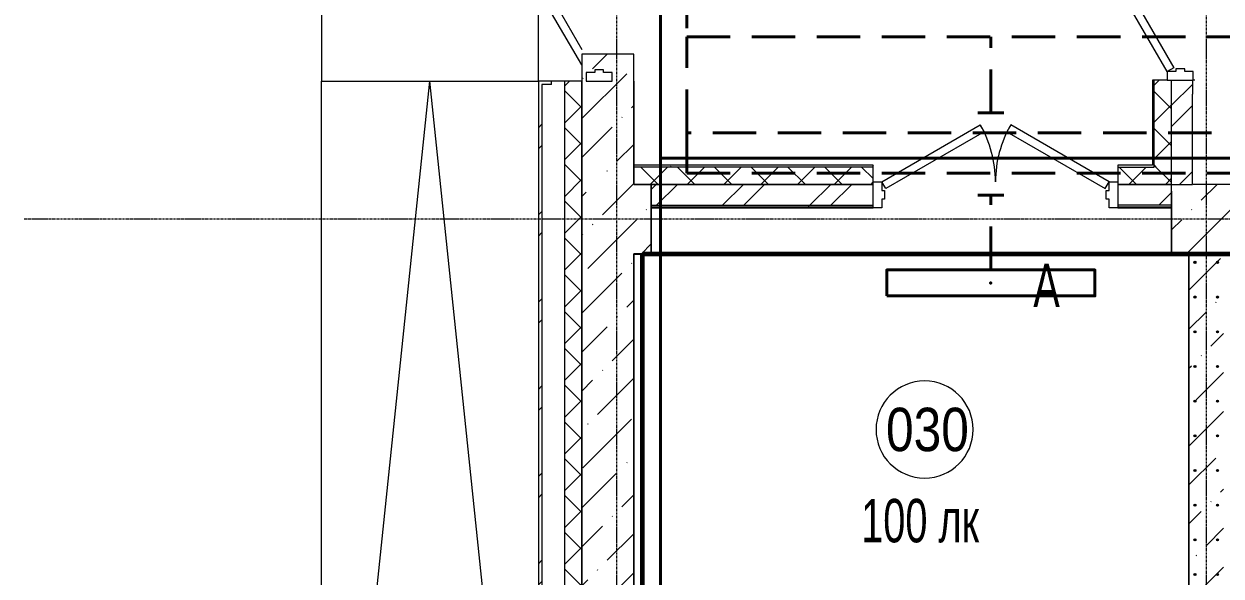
# Model space of a CAD drawing. Header units: metres. Extents: x -93142 to 227756, y -64772 to 286334.
# Drawn here: x 29247 to 36148, y -52345 to -49161 of the extents above; entities that cross this region are included whole.
import ezdxf

# ---------------------------------------------------------------- set-up
doc = ezdxf.new("R2010")
doc.units = ezdxf.units.M
for name, pattern in [('ADSK_Линия сетки', [21, 12, -3, 3, -3]), ('DASHED', [0.75, 0.5, -0.25]), ('HIDDEN2', [0.1875, 0.125, -0.0625])]:
    doc.linetypes.add(name, pattern=pattern)
for name, color, linetype, lineweight in [('A-AREA-IDEN', 7, 'Continuous', 9), ('A-DETL-THIN', 7, 'Continuous', 5), ('A-DOOR', 7, 'Continuous', 5), ('A-DOOR-FRAM', 7, 'Continuous', 13), ('A-FLOR', 7, 'Continuous', 5), ('A-WALL', 7, 'Continuous', 5), ('A-WALL-PATT', 7, 'Continuous', 18), ('I-WALL', 7, 'Continuous', 5), ('nadpisi', 84, 'Continuous', 13), ('S-COLS', 7, 'Continuous', 5), ('S-GRID', 7, 'Continuous', 9), ('S-RBAR', 7, 'Continuous', 5), ('ав осв', 1, 'HIDDEN2', 40), ('Добавочный', 2, 'Continuous', 60), ('раб осв', 7, 'Continuous', 40)]:
    doc.layers.add(name, color=color, linetype=linetype, lineweight=lineweight)
doc.styles.add('Arial', font='ARIALN.TTF', dxfattribs={"width": 0.8, "height": 2.5})
doc.styles.add('GOST Common_I_1', font='ARIALN.TTF', dxfattribs={"height": 300})
pattern_1 = [(45, (0, 0), (84.19025, 308.69666), [396.875, -79.375, 3.353, -76.022])]
pattern_2 = [(45, (0, 0), (-251.4472, 251.4472), []), (45, (0, 381), (-251.4472, 251.4472), [])]
pattern_3 = [(0, (0, 0), (812.8, 203.2), [33.528, -576.072, 33.528, -576.072, -3251.2]), (0, (0, 0), (812.8, 203.2), [-1219.2, 33.528, -1185.672, 33.528, -576.072, -1422.4]), (0, (0, 0), (812.8, 203.2), [-3048, 33.528, -372.872, 33.528, -982.472]), (120, (304.8, 101.6), (-582.37636, 602.30545), [33.528, -576.072, 33.528, -576.072, -3251.2]), (120, (304.8, 101.6), (-582.37636, 602.30545), [-1219.2, 33.528, -1185.672, 33.528, -576.072, -1422.4]), (120, (304.8, 101.6), (-582.37636, 602.30545), [-3048, 33.528, -372.872, 33.528, -982.472]), (240, (406.4, 508), (-230.42364, -805.50545), [33.528, -576.072, 33.528, -576.072, -3251.2]), (240, (406.4, 508), (-230.42364, -805.50545), [-1219.2, 33.528, -1185.672, 33.528, -576.072, -1422.4]), (240, (406.4, 508), (-230.42364, -805.50545), [-3048, 33.528, -372.872, 33.528, -982.472])]
pattern_4 = [(45, (0, 0), (-106.06602, 106.06602), []), (135, (0, 0), (-106.06602, -106.06602), [])]

# ---------------------------------------------------------------- blocks, each defined once
blk = doc.blocks.new('1709 КДП АПК АС_Крыльца_rvt-1-Цокольный этаж')
at = {"layer": 'A-FLOR', "lineweight": 9}
for p, q in [((30962.7, -47735.6), (30962.7, -49490.6)), ((32212.7, -49490.6), (32212.7, -48964.3)), ((30962.7, -49490.6), (32212.7, -49490.6)), ((30962.7, -49490.6), (32212.7, -49490.6)), ((30962.7, -55490.6), (30962.7, -49490.6))]:
    blk.add_line(p, q, dxfattribs=at)
blk = doc.blocks.new('КДП АПК - КР_rvt-1-Цокольный этаж')
at = {"layer": 'A-WALL-PATT', "lineweight": 15}
h = blk.add_hatch(dxfattribs=at)
h.set_pattern_fill('FP_9', color=256, style=0, pattern_type=2)
h.set_pattern_definition(pattern_1)
h.paths.add_polyline_path([(32762.7, -55945.6), (32762.7, -49845.6), (32462.7, -49845.6), (32462.7, -55945.6)], flags=0)
h.paths.add_polyline_path([(32637.7, -49445.6), (32762.7, -49445.6), (32762.7, -48695.6), (32462.7, -48695.6), (32462.7, -49445.6), (32487.7, -49445.6), (32487.7, -49440.6), (32537.4, -49440.6), (32537.4, -49424.8), (32588.4, -49424.8), (32588.4, -49440.6), (32637.7, -49440.6)], flags=0)
h.paths.add_polyline_path([(32462.7, -47495.6), (32762.7, -47495.6), (32762.7, -46845.6), (32462.7, -46845.6), (32462.7, -47443.4)], flags=0)
h = blk.add_hatch(dxfattribs=at)
h.set_pattern_fill('FP_9', color=256, style=0, pattern_type=2)
h.set_pattern_definition(pattern_1)
h.paths.add_polyline_path([(35962.7, -55945.6), (36162.7, -55945.6), (36162.7, -49845.6), (35962.7, -49845.6), (35962.7, -55930.5)], flags=0)
at = {"layer": 'S-COLS', "lineweight": 15}
h = blk.add_hatch(dxfattribs=at)
h.set_pattern_fill('FP_9', color=256, style=0, pattern_type=2)
h.set_pattern_definition(pattern_1)
h.paths.add_polyline_path([(32462.7, -49845.6), (32862.7, -49845.6), (32862.7, -49445.6), (32637.7, -49445.6), (32637.7, -49490.6), (32487.7, -49490.6), (32487.7, -49445.6), (32462.7, -49445.6), (32462.7, -49490.6)], flags=0)
h = blk.add_hatch(dxfattribs=at)
h.set_pattern_fill('FP_9', color=256, style=0, pattern_type=2)
h.set_pattern_definition(pattern_1)
h.paths.add_polyline_path([(36162.7, -49845.6), (36262.7, -49845.6), (36262.7, -49445.6), (35987.7, -49445.6), (35987.7, -49485.6), (35862.7, -49485.6), (35862.7, -49845.6), (35962.7, -49845.6)], flags=0)
at = {"layer": 'S-RBAR', "lineweight": 15}
for points in [[(35997.7, -49901.6), (36003.7, -49895.6), (35997.7, -49889.6), (35991.7, -49895.6)], [(36127.7, -49901.6), (36133.7, -49895.6), (36127.7, -49889.6), (36121.7, -49895.6)], [(35997.7, -50101.6), (36003.7, -50095.6), (35997.7, -50089.6), (35991.7, -50095.6)], [(36127.7, -50101.6), (36133.7, -50095.6), (36127.7, -50089.6), (36121.7, -50095.6)], [(35997.7, -50301.6), (36003.7, -50295.6), (35997.7, -50289.6), (35991.7, -50295.6)], [(36127.7, -50301.6), (36133.7, -50295.6), (36127.7, -50289.6), (36121.7, -50295.6)], [(35997.7, -50501.6), (36003.7, -50495.6), (35997.7, -50489.6), (35991.7, -50495.6)], [(36127.7, -50501.6), (36133.7, -50495.6), (36127.7, -50489.6), (36121.7, -50495.6)], [(35997.7, -50701.6), (36003.7, -50695.6), (35997.7, -50689.6), (35991.7, -50695.6)], [(36127.7, -50701.6), (36133.7, -50695.6), (36127.7, -50689.6), (36121.7, -50695.6)], [(35997.7, -50901.6), (36003.7, -50895.6), (35997.7, -50889.6), (35991.7, -50895.6)], [(36127.7, -50901.6), (36133.7, -50895.6), (36127.7, -50889.6), (36121.7, -50895.6)], [(35997.7, -51101.6), (36003.7, -51095.6), (35997.7, -51089.6), (35991.7, -51095.6)], [(36127.7, -51101.6), (36133.7, -51095.6), (36127.7, -51089.6), (36121.7, -51095.6)], [(35997.7, -51301.6), (36003.7, -51295.6), (35997.7, -51289.6), (35991.7, -51295.6)], [(36127.7, -51301.6), (36133.7, -51295.6), (36127.7, -51289.6), (36121.7, -51295.6)], [(35997.7, -51501.6), (36003.7, -51495.6), (35997.7, -51489.6), (35991.7, -51495.6)], [(36127.7, -51501.6), (36133.7, -51495.6), (36127.7, -51489.6), (36121.7, -51495.6)], [(35997.7, -51701.6), (36003.7, -51695.6), (35997.7, -51689.6), (35991.7, -51695.6)], [(36127.7, -51701.6), (36133.7, -51695.6), (36127.7, -51689.6), (36121.7, -51695.6)]]:
    blk.add_hatch(color=256, dxfattribs=at).paths.add_polyline_path(points, flags=0)
h = blk.add_hatch(color=256, dxfattribs=at)
edge = h.paths.add_edge_path(flags=0)
edge.add_arc((35997.7, -49895.6), 6, 0, 360)
h = blk.add_hatch(color=256, dxfattribs=at)
edge = h.paths.add_edge_path(flags=0)
edge.add_arc((36127.7, -49895.6), 6, 0, 360)
h = blk.add_hatch(color=256, dxfattribs=at)
edge = h.paths.add_edge_path(flags=0)
edge.add_arc((35997.7, -50095.6), 6, 0, 360)
h = blk.add_hatch(color=256, dxfattribs=at)
edge = h.paths.add_edge_path(flags=0)
edge.add_arc((36127.7, -50095.6), 6, 0, 360)
h = blk.add_hatch(color=256, dxfattribs=at)
edge = h.paths.add_edge_path(flags=0)
edge.add_arc((35997.7, -50295.6), 6, 0, 360)
h = blk.add_hatch(color=256, dxfattribs=at)
edge = h.paths.add_edge_path(flags=0)
edge.add_arc((36127.7, -50295.6), 6, 0, 360)
h = blk.add_hatch(color=256, dxfattribs=at)
edge = h.paths.add_edge_path(flags=0)
edge.add_arc((35997.7, -50495.6), 6, 0, 360)
h = blk.add_hatch(color=256, dxfattribs=at)
edge = h.paths.add_edge_path(flags=0)
edge.add_arc((36127.7, -50495.6), 6, 0, 360)
h = blk.add_hatch(color=256, dxfattribs=at)
edge = h.paths.add_edge_path(flags=0)
edge.add_arc((35997.7, -50695.6), 6, 0, 360)
h = blk.add_hatch(color=256, dxfattribs=at)
edge = h.paths.add_edge_path(flags=0)
edge.add_arc((36127.7, -50695.6), 6, 0, 360)
h = blk.add_hatch(color=256, dxfattribs=at)
edge = h.paths.add_edge_path(flags=0)
edge.add_arc((35997.7, -50895.6), 6, 0, 360)
h = blk.add_hatch(color=256, dxfattribs=at)
edge = h.paths.add_edge_path(flags=0)
edge.add_arc((36127.7, -50895.6), 6, 0, 360)
h = blk.add_hatch(color=256, dxfattribs=at)
edge = h.paths.add_edge_path(flags=0)
edge.add_arc((35997.7, -51095.6), 6, 0, 360)
h = blk.add_hatch(color=256, dxfattribs=at)
edge = h.paths.add_edge_path(flags=0)
edge.add_arc((36127.7, -51095.6), 6, 0, 360)
h = blk.add_hatch(color=256, dxfattribs=at)
edge = h.paths.add_edge_path(flags=0)
edge.add_arc((35997.7, -51295.6), 6, 0, 360)
h = blk.add_hatch(color=256, dxfattribs=at)
edge = h.paths.add_edge_path(flags=0)
edge.add_arc((36127.7, -51295.6), 6, 0, 360)
h = blk.add_hatch(color=256, dxfattribs=at)
edge = h.paths.add_edge_path(flags=0)
edge.add_arc((35997.7, -51495.6), 6, 0, 360)
h = blk.add_hatch(color=256, dxfattribs=at)
edge = h.paths.add_edge_path(flags=0)
edge.add_arc((36127.7, -51495.6), 6, 0, 360)
h = blk.add_hatch(color=256, dxfattribs=at)
edge = h.paths.add_edge_path(flags=0)
edge.add_arc((35997.7, -51695.6), 6, 0, 360)
h = blk.add_hatch(color=256, dxfattribs=at)
edge = h.paths.add_edge_path(flags=0)
edge.add_arc((36127.7, -51695.6), 6, 0, 360)
at = {"layer": 'I-WALL', "lineweight": 15}
for p, q in [((32762.7, -48695.6), (32462.7, -48695.6)), ((32462.7, -48695.6), (32462.7, -49445.6)), ((32762.7, -49445.6), (32762.7, -48695.6)), ((32462.7, -49845.6), (32462.7, -55945.6)), ((32762.7, -55945.6), (32762.7, -49845.6)), ((35962.7, -49845.6), (35962.7, -55945.6))]:
    blk.add_line(p, q, dxfattribs=at)
at = {"layer": 'S-COLS', "lineweight": 15}
for p, q in [((32462.7, -49445.6), (32462.7, -49845.6)), ((32862.7, -49445.6), (32762.7, -49445.6)), ((32862.7, -49845.6), (32862.7, -49445.6)), ((36262.7, -49445.6), (35987.7, -49445.6)), ((35862.7, -49485.6), (35862.7, -49845.6)), ((32762.7, -49845.6), (32862.7, -49845.6)), ((35862.7, -49845.6), (35962.7, -49845.6))]:
    blk.add_line(p, q, dxfattribs=at)
at = {"layer": 'S-RBAR', "lineweight": 15}
for p, q in [((35997.7, -49889.6), (35991.7, -49895.6)), ((36003.7, -49895.6), (35997.7, -49889.6)), ((36127.7, -49889.6), (36121.7, -49895.6)), ((36133.7, -49895.6), (36127.7, -49889.6)), ((35991.7, -49895.6), (35997.7, -49901.6)), ((35997.7, -49901.6), (36003.7, -49895.6)), ((36121.7, -49895.6), (36127.7, -49901.6)), ((36127.7, -49901.6), (36133.7, -49895.6)), ((35997.7, -50089.6), (35991.7, -50095.6)), ((35991.7, -50095.6), (35997.7, -50101.6)), ((36003.7, -50095.6), (35997.7, -50089.6)), ((35997.7, -50101.6), (36003.7, -50095.6)), ((36127.7, -50089.6), (36121.7, -50095.6)), ((36121.7, -50095.6), (36127.7, -50101.6)), ((36133.7, -50095.6), (36127.7, -50089.6)), ((36127.7, -50101.6), (36133.7, -50095.6)), ((35997.7, -50289.6), (35991.7, -50295.6)), ((35991.7, -50295.6), (35997.7, -50301.6)), ((36003.7, -50295.6), (35997.7, -50289.6)), ((35997.7, -50301.6), (36003.7, -50295.6)), ((36127.7, -50289.6), (36121.7, -50295.6)), ((36121.7, -50295.6), (36127.7, -50301.6)), ((36133.7, -50295.6), (36127.7, -50289.6)), ((36127.7, -50301.6), (36133.7, -50295.6)), ((35997.7, -50489.6), (35991.7, -50495.6)), ((35991.7, -50495.6), (35997.7, -50501.6)), ((36003.7, -50495.6), (35997.7, -50489.6)), ((35997.7, -50501.6), (36003.7, -50495.6)), ((36127.7, -50489.6), (36121.7, -50495.6)), ((36121.7, -50495.6), (36127.7, -50501.6)), ((36133.7, -50495.6), (36127.7, -50489.6)), ((36127.7, -50501.6), (36133.7, -50495.6)), ((35997.7, -50689.6), (35991.7, -50695.6)), ((35991.7, -50695.6), (35997.7, -50701.6)), ((36003.7, -50695.6), (35997.7, -50689.6)), ((35997.7, -50701.6), (36003.7, -50695.6)), ((36127.7, -50689.6), (36121.7, -50695.6)), ((36121.7, -50695.6), (36127.7, -50701.6)), ((36133.7, -50695.6), (36127.7, -50689.6)), ((36127.7, -50701.6), (36133.7, -50695.6)), ((35997.7, -50889.6), (35991.7, -50895.6)), ((35991.7, -50895.6), (35997.7, -50901.6)), ((36003.7, -50895.6), (35997.7, -50889.6)), ((35997.7, -50901.6), (36003.7, -50895.6)), ((36127.7, -50889.6), (36121.7, -50895.6)), ((36121.7, -50895.6), (36127.7, -50901.6)), ((36133.7, -50895.6), (36127.7, -50889.6)), ((36127.7, -50901.6), (36133.7, -50895.6)), ((35997.7, -51089.6), (35991.7, -51095.6)), ((35991.7, -51095.6), (35997.7, -51101.6)), ((36003.7, -51095.6), (35997.7, -51089.6)), ((35997.7, -51101.6), (36003.7, -51095.6)), ((36127.7, -51089.6), (36121.7, -51095.6)), ((36121.7, -51095.6), (36127.7, -51101.6)), ((36133.7, -51095.6), (36127.7, -51089.6)), ((36127.7, -51101.6), (36133.7, -51095.6)), ((35997.7, -51289.6), (35991.7, -51295.6)), ((35991.7, -51295.6), (35997.7, -51301.6)), ((36003.7, -51295.6), (35997.7, -51289.6)), ((35997.7, -51301.6), (36003.7, -51295.6)), ((36127.7, -51289.6), (36121.7, -51295.6)), ((36121.7, -51295.6), (36127.7, -51301.6)), ((36133.7, -51295.6), (36127.7, -51289.6)), ((36127.7, -51301.6), (36133.7, -51295.6)), ((35997.7, -51489.6), (35991.7, -51495.6)), ((35991.7, -51495.6), (35997.7, -51501.6)), ((36003.7, -51495.6), (35997.7, -51489.6)), ((35997.7, -51501.6), (36003.7, -51495.6)), ((36127.7, -51489.6), (36121.7, -51495.6)), ((36121.7, -51495.6), (36127.7, -51501.6)), ((36133.7, -51495.6), (36127.7, -51489.6)), ((36127.7, -51501.6), (36133.7, -51495.6)), ((35997.7, -51689.6), (35991.7, -51695.6)), ((35991.7, -51695.6), (35997.7, -51701.6)), ((36003.7, -51695.6), (35997.7, -51689.6)), ((35997.7, -51701.6), (36003.7, -51695.6)), ((36127.7, -51689.6), (36121.7, -51695.6)), ((36121.7, -51695.6), (36127.7, -51701.6)), ((36133.7, -51695.6), (36127.7, -51689.6)), ((36127.7, -51701.6), (36133.7, -51695.6))]:
    blk.add_line(p, q, dxfattribs=at)
for centre in [(35997.7, -49895.6), (36127.7, -49895.6), (35997.7, -50095.6), (36127.7, -50095.6), (35997.7, -50295.6), (36127.7, -50295.6), (35997.7, -50495.6), (36127.7, -50495.6), (35997.7, -50695.6), (36127.7, -50695.6), (35997.7, -50895.6), (36127.7, -50895.6), (35997.7, -51095.6), (36127.7, -51095.6), (35997.7, -51295.6), (36127.7, -51295.6), (35997.7, -51495.6), (36127.7, -51495.6), (35997.7, -51695.6), (36127.7, -51695.6)]:
    blk.add_circle(centre, 6, dxfattribs=at)
blk = doc.blocks.new('Дверь-ВНУТРЕННЯЯ - ДГ 21-14-1577430-Цокольный этаж')
at = {"layer": 'A-DOOR', "lineweight": 15}
for p, q in [((-632.5, -42.4), (-655, -81.3)), ((-65.3, -369.9), (-632.5, -42.4)), ((65.3, -369.9), (632.5, -42.4)), ((632.5, -42.4), (655, -81.3)), ((-655, -81.3), (-87.8, -408.8)), ((655, -81.3), (87.8, -408.8)), ((-87.8, -408.8), (-65.3, -369.9)), ((87.8, -408.8), (65.3, -369.9))]:
    blk.add_line(p, q, dxfattribs=at)
for centre, start, end in [((-655, -81.3), 330, 360), ((655, -81.3), 180, 210)]:
    blk.add_arc(centre, 655, start, end, dxfattribs=at)
at = {"layer": 'A-DOOR-FRAM', "lineweight": 15}
for p, q in [((-705, 68.6), (-655, 68.6)), ((-705, -81.3), (-705, 68.6)), ((-655, 68.6), (-655, 19.4)), ((-655, 19.4), (-639.1, 19.4)), ((-639.1, 19.4), (-639.1, -31.6)), ((639.1, 19.4), (655, 19.4)), ((639.1, -31.6), (639.1, 19.4)), ((655, 68.6), (705, 68.6)), ((655, 19.4), (655, 68.6)), ((705, 68.6), (705, -81.3)), ((-655, -31.6), (-655, -81.3)), ((-639.1, -31.6), (-655, -31.6)), ((655, -31.6), (639.1, -31.6)), ((655, -81.3), (655, -31.6)), ((-655, -81.3), (-705, -81.3)), ((705, -81.3), (655, -81.3))]:
    blk.add_line(p, q, dxfattribs=at)
blk = doc.blocks.new('Дверь-ВНУТРЕННЯЯ - ДГ 21-15-2348474-Цокольный этаж')
at = {"layer": 'A-DOOR', "lineweight": 13}
for p, q in [((-661.7, 156.3), (-94.5, 483.9)), ((-94.5, 483.9), (-72, 444.9)), ((94.5, 483.9), (72, 444.9)), ((705, 131.4), (94.5, 483.9)), ((-72, 444.9), (-571.7, 156.3)), ((72, 444.9), (682.5, 92.4)), ((682.5, 92.4), (705, 131.4))]:
    blk.add_line(p, q, dxfattribs=at)
at = {"layer": 'A-DOOR'}
for centre, start, end in [((-705, 131.4), 2.03758, 30), ((705, 131.4), 150, 177.96242)]:
    blk.add_arc(centre, 705, start, end, dxfattribs=at)
at = {"layer": 'A-DOOR-FRAM'}
for p, q in [((-705, 131.4), (-755, 131.4)), ((-755, 131.4), (-755, -18.6)), ((-705, 81.6), (-705, 131.4)), ((-689.1, 81.6), (-705, 81.6)), ((-689.1, 30.6), (-689.1, 81.6)), ((705, 81.6), (689.1, 81.6)), ((689.1, 81.6), (689.1, 30.6)), ((705, 131.4), (705, 81.6)), ((755, 131.4), (705, 131.4)), ((755, -18.6), (755, 131.4)), ((-705, -18.6), (-705, 30.6)), ((-705, 30.6), (-689.1, 30.6)), ((689.1, 30.6), (705, 30.6)), ((705, 30.6), (705, -18.6)), ((-755, -18.6), (-705, -18.6)), ((705, -18.6), (755, -18.6))]:
    blk.add_line(p, q, dxfattribs=at)
blk = doc.blocks.new('Дверь-ВНУТРЕННЯЯ - ДГ 21-15-2348540-Цокольный этаж')
at = {"layer": 'A-DOOR', "lineweight": 13}
for p, q in [((-705, 91.3), (-94.5, 443.8)), ((-94.5, 443.8), (-72, 404.9)), ((94.5, 443.8), (72, 404.9)), ((705, 91.3), (94.5, 443.8)), ((-72, 404.9), (-682.5, 52.4)), ((72, 404.9), (682.5, 52.4)), ((-682.5, 52.4), (-705, 91.3)), ((682.5, 52.4), (705, 91.3))]:
    blk.add_line(p, q, dxfattribs=at)
at = {"layer": 'A-DOOR'}
for centre, start, end in [((-705, 91.3), 0, 30), ((705, 91.3), 150, 180)]:
    blk.add_arc(centre, 705, start, end, dxfattribs=at)
at = {"layer": 'A-DOOR-FRAM'}
for p, q in [((-705, 91.3), (-755, 91.3)), ((-755, 91.3), (-755, -58.6)), ((-705, 41.6), (-705, 91.3)), ((705, 91.3), (705, 41.6)), ((755, 91.3), (705, 91.3)), ((755, -58.6), (755, 91.3)), ((-689.1, 41.6), (-705, 41.6)), ((-689.1, -9.4), (-689.1, 41.6)), ((705, 41.6), (689.1, 41.6)), ((689.1, 41.6), (689.1, -9.4)), ((-755, -58.6), (-705, -58.6)), ((-705, -58.6), (-705, -9.4)), ((-705, -9.4), (-689.1, -9.4)), ((689.1, -9.4), (705, -9.4)), ((705, -9.4), (705, -58.6)), ((705, -58.6), (755, -58.6))]:
    blk.add_line(p, q, dxfattribs=at)
blk = doc.blocks.new('ПСС_Марка_помещения - Имя_2_5мм-224473-Цокольный этаж')
at = {"layer": 'A-AREA-IDEN'}
for start, end in [(360, 180), (180, 360)]:
    blk.add_arc((-0.074, 0.039), 3.5, start, end, dxfattribs=at)
blk = doc.blocks.new('LZ.OPL ECO LED')
at = {"color": 0, "lineweight": 40, "ltscale": 100}
blk.add_point((-484366.7, 7962), dxfattribs=at)
at = {"layer": 'раб осв', "color": 5, "lineweight": 40}
blk.add_lwpolyline([(-484966.7, 7887), (-483766.7, 7887), (-483766.7, 8037), (-484966.7, 8037)], close=True, dxfattribs=at)

msp = doc.modelspace()

# ---------------------------------------------------------------- hatches: boundary and pattern name
at = {"layer": 'A-WALL-PATT', "lineweight": 5}
h = msp.add_hatch(dxfattribs=at)
h.set_pattern_fill('FP_1', color=256, style=0, pattern_type=2)
h.set_pattern_definition(pattern_2)
h.paths.add_polyline_path([(35982.6532, -50085.6443), (35982.6532, -49485.6443), (35862.6532, -49485.6443), (35862.6532, -50085.6443)], flags=0)
h.paths.add_polyline_path([(35862.6532, -47975.6443), (35982.6532, -47975.6443), (35982.6532, -47485.6443), (35862.6532, -47485.6443), (35862.6532, -47595.6443)], flags=0)
at = {"layer": 'A-WALL-PATT', "lineweight": 5, "true_color": 0x787878}
h = msp.add_hatch(dxfattribs=at)
h.set_pattern_fill('FP_4', color=8, style=0, pattern_type=2)
h.set_pattern_definition(pattern_4)
h.paths.add_polyline_path([(32462.6532, -56985.6443), (32462.6532, -49490.6443), (32362.6532, -49490.6443), (32362.6532, -56985.6443)], flags=0)
h.paths.add_polyline_path([(32462.6532, -47980.6443), (32462.6532, -47585.6443), (32362.6532, -47585.6443), (32362.6532, -47980.6443)], flags=0)
h = msp.add_hatch(dxfattribs=at)
h.set_pattern_fill('FP_4', color=8, style=0, pattern_type=2)
h.set_pattern_definition(pattern_4)
h.paths.add_polyline_path([(35862.6532, -49985.6443), (35862.6532, -49485.6443), (35762.6532, -49485.6443), (35762.6532, -49985.6443), (35855.5422, -49985.6443)], flags=0)
h.paths.add_polyline_path([(35762.6532, -47975.6443), (35862.6532, -47975.6443), (35862.6532, -47585.6443), (35762.6532, -47585.6443), (35762.6532, -47900.2864)], flags=0)
at = {"layer": 'A-WALL-PATT', "lineweight": 5}
h = msp.add_hatch(dxfattribs=at)
h.set_pattern_fill('FP_1', color=256, style=0, pattern_type=2)
h.set_pattern_definition(pattern_2)
h.paths.add_polyline_path([(32232.6532, -57185.6443), (32362.6532, -57185.6443), (32362.6532, -57165.6443), (32232.6532, -57165.6443), (32232.6532, -49510.6443), (32287.6532, -49510.6443), (32287.6532, -49490.6443), (32212.6532, -49490.6443), (32212.6532, -57185.6443)], flags=0)
h.paths.add_polyline_path([(32212.6532, -47980.6443), (32287.6532, -47980.6443), (32287.6532, -47960.6443), (32232.6532, -47960.6443), (32232.6532, -47715.6443), (32212.6532, -47715.6443), (32212.6532, -47735.6443)], flags=0)
at = {"layer": 'A-WALL-PATT', "lineweight": 5, "true_color": 0x787878}
h = msp.add_hatch(dxfattribs=at)
h.set_pattern_fill('FP_4', color=8, style=0, pattern_type=2)
h.set_pattern_definition(pattern_4)
h.paths.add_polyline_path([(34142.6532, -50085.6443), (34142.6532, -49985.6443), (32762.6532, -49985.6443), (32762.6532, -50085.6443), (33827.6356, -50085.6443)], flags=0)
h.paths.add_polyline_path([(35862.6532, -50085.6443), (35862.6532, -49985.6443), (35552.6532, -49985.6443), (35552.6532, -50085.6443), (35855.5422, -50085.6443)], flags=0)
at = {"layer": 'A-WALL-PATT', "lineweight": 5}
h = msp.add_hatch(dxfattribs=at)
h.set_pattern_fill('FP_2', color=256, style=0, pattern_type=2)
h.set_pattern_definition(pattern_3)
h.paths.add_polyline_path([(35762.6532, -49985.6443), (35762.6532, -49975.6443), (35552.6532, -49975.6443), (35552.6532, -49985.6443)], flags=0)
h.paths.add_polyline_path([(32813.6823, -49985.6443), (34142.6532, -49985.6443), (34142.6532, -49975.6443), (32765.6532, -49975.6443), (32765.6532, -49985.6443)], flags=0)
h = msp.add_hatch(dxfattribs=at)
h.set_pattern_fill('FP_1', color=256, style=0, pattern_type=2)
h.set_pattern_definition(pattern_2)
h.paths.add_polyline_path([(35859.6532, -50205.6443), (35862.6532, -50205.6443), (35862.6532, -50085.6443), (35552.6532, -50085.6443), (35552.6532, -50205.6443), (35855.5422, -50205.6443)], flags=0)
h.paths.add_polyline_path([(34142.6532, -50205.6443), (34142.6532, -50085.6443), (32862.6532, -50085.6443), (32862.6532, -50205.6443), (33827.6356, -50205.6443)], flags=0)
h = msp.add_hatch(dxfattribs=at)
h.set_pattern_fill('FP_2', color=256, style=0, pattern_type=2)
h.set_pattern_definition(pattern_3)
h.paths.add_polyline_path([(33827.6356, -50217.6443), (34142.6532, -50217.6443), (34142.6532, -50205.6443), (32862.6532, -50205.6443), (32862.6532, -50217.6443), (32865.6532, -50217.6443)], flags=0)
h.paths.add_polyline_path([(35859.6532, -50217.6443), (35862.6532, -50217.6443), (35862.6532, -50205.6443), (35552.6532, -50205.6443), (35552.6532, -50217.6443), (35855.5422, -50217.6443)], flags=0)
h = msp.add_hatch(dxfattribs=at)
h.set_pattern_fill('FP_2', color=256, style=0, pattern_type=2)
h.set_pattern_definition(pattern_3)
h.paths.add_polyline_path([(35855.5422, -50220.6443), (35859.6532, -50220.6443), (35859.6532, -50217.6443), (35552.6532, -50217.6443), (35552.6532, -50220.6443)], flags=0)
h.paths.add_polyline_path([(32865.6532, -50220.6443), (34142.6532, -50220.6443), (34142.6532, -50217.6443), (32865.6532, -50217.6443)], flags=0)
h = msp.add_hatch(dxfattribs=at)
h.set_pattern_fill('FP_2', color=256, style=0, pattern_type=2)
h.set_pattern_definition(pattern_3)
h.paths.add_polyline_path([(35859.6532, -50488.6443), (35862.6532, -50488.6443), (35862.6532, -50217.6443), (35859.6532, -50217.6443), (35859.6532, -50272.4169)], flags=0)
h = msp.add_hatch(dxfattribs=at)
h.set_pattern_fill('FP_2', color=256, style=0, pattern_type=2)
h.set_pattern_definition(pattern_3)
h.paths.add_polyline_path([(32765.6532, -56585.6443), (32765.6532, -50488.6443), (32762.6532, -50488.6443), (32762.6532, -56585.6443)], flags=0)
h = msp.add_hatch(dxfattribs=at)
h.set_pattern_fill('FP_2', color=256, style=0, pattern_type=2)
h.set_pattern_definition(pattern_3)
h.paths.add_polyline_path([(35959.6532, -56582.6443), (35962.6532, -56582.6443), (35962.6532, -50485.6443), (35959.6532, -50485.6443), (35959.6532, -55930.4727)], flags=0)

# ---------------------------------------------------------------- linework, layer by layer
at = {"layer": 'A-DETL-THIN'}
for p in [(30962.6532, -55490.6443), (32212.6532, -55490.6443)]:
    msp.add_line(p, (31587.6532, -49490.6443), dxfattribs=at)
at = {"layer": 'A-WALL'}
for p, q in [((32232.6532, -49510.6443), (32232.6532, -57165.6443)), ((32287.6532, -49510.6443), (32232.6532, -49510.6443)), ((32287.6532, -49510.6443), (32287.6532, -49490.6443)), ((32362.6532, -49490.6443), (32362.6532, -56985.6443)), ((35762.6532, -49985.6443), (35762.6532, -49485.6443)), ((35862.6532, -50085.6443), (35862.6532, -49485.6443)), ((35982.6532, -49485.6443), (35982.6532, -49565.6443)), ((34142.6532, -49985.6443), (32762.6532, -49985.6443)), ((32765.6532, -49985.6443), (32765.6532, -49975.6443)), ((35552.6532, -49985.6443), (35762.6532, -49985.6443)), ((34142.6532, -50085.6443), (32862.6532, -50085.6443)), ((32862.6532, -50085.6443), (34142.6532, -50085.6443)), ((35862.6532, -50085.6443), (35552.6532, -50085.6443)), ((35552.6532, -50085.6443), (35862.6532, -50085.6443)), ((34142.6532, -50217.6443), (32862.6532, -50217.6443)), ((32865.6532, -50205.6443), (34142.6532, -50205.6443)), ((35862.6532, -50205.6443), (35552.6532, -50205.6443)), ((35862.6532, -50217.6443), (35552.6532, -50217.6443))]:
    msp.add_line(p, q, dxfattribs=at)
at = {"layer": 'A-WALL', "lineweight": 18}
for p, q in [((32765.6532, -49490.6443), (32762.6532, -49490.6443)), ((32762.6532, -49490.6443), (32762.6532, -49975.6443)), ((32765.6532, -49975.6443), (32765.6532, -49490.6443)), ((35997.6532, -49485.6443), (35987.6532, -49485.6443)), ((35982.6532, -50085.6443), (35982.6532, -49565.6443)), ((32862.6532, -50085.6443), (32862.6532, -50485.6443)), ((35862.6532, -50485.6443), (35862.6532, -50085.6443)), ((35862.6532, -50085.6443), (35982.6532, -50085.6443)), ((32862.6532, -50205.6443), (32865.6532, -50205.6443)), ((32865.6532, -50488.6443), (32865.6532, -50220.6443)), ((32865.6532, -50220.6443), (34142.6532, -50220.6443)), ((35552.6532, -50220.6443), (35859.6532, -50220.6443)), ((35859.6532, -50220.6443), (35859.6532, -50488.6443)), ((32862.6532, -50485.6443), (32762.6532, -50485.6443)), ((32762.6532, -50485.6443), (32762.6532, -56585.6443)), ((32765.6532, -50488.6443), (32865.6532, -50488.6443)), ((32765.6532, -56582.6443), (32765.6532, -50488.6443)), ((35859.6532, -50488.6443), (35959.6532, -50488.6443)), ((35962.6532, -50485.6443), (35862.6532, -50485.6443)), ((35959.6532, -50488.6443), (35959.6532, -56582.6443)), ((35962.6532, -56585.6443), (35962.6532, -50485.6443))]:
    msp.add_line(p, q, dxfattribs=at)
at = {"layer": 'I-WALL', "lineweight": 18}
for p, q in [((32462.6532, -49490.6443), (32212.6532, -49490.6443)), ((32212.6532, -49490.6443), (32212.6532, -57185.6443)), ((32462.6532, -56985.6443), (32462.6532, -49490.6443)), ((35752.6532, -49485.6443), (35752.6532, -49975.6443)), ((35837.6532, -49485.6443), (35752.6532, -49485.6443)), ((32762.6532, -49975.6443), (32762.6532, -50085.6443)), ((34142.6532, -49975.6443), (32765.6532, -49975.6443)), ((34142.6532, -50070.6443), (34142.6532, -49975.6443)), ((35752.6532, -49975.6443), (35552.6532, -49975.6443)), ((35552.6532, -49975.6443), (35552.6532, -50070.6443)), ((32762.6532, -50085.6443), (32862.6532, -50085.6443))]:
    msp.add_line(p, q, dxfattribs=at)
at = {"layer": 'S-GRID', "linetype": 'ADSK_Линия сетки'}
for p, q in [((32662.6532, -39335.6443), (32662.6532, -63954.6071)), ((36062.6532, -39335.6443), (36062.6532, -63954.6071)), ((94527.9128, -50285.6443), (29247.2594, -50285.6443))]:
    msp.add_line(p, q, dxfattribs=at)
at = {"layer": 'ав осв', "linetype": 'DASHED', "lineweight": 40, "ltscale": 500}
for p, q in [((34820.6064, -49673.698), (34820.6064, -49235.6443)), ((34820.6064, -50578.8609), (34820.6064, -50147.3347))]:
    msp.add_line(p, q, dxfattribs=at)
for points in [[(33067.6532, -48935.6443), (33067.6532, -49235.6443), (38372.6532, -49235.6443)], [(45467.6532, -49788.1112), (33067.6532, -49788.1112), (33067.6532, -49235.6443)], [(34895.6064, -49673.698), (34745.6064, -49673.698)], [(33067.6532, -49788.1112), (33067.6532, -50020.6443), (37112.6532, -50020.6443)], [(34895.6064, -50147.3347), (34745.6064, -50147.3347)]]:
    msp.add_lwpolyline(points, dxfattribs=at)
at = {"layer": 'Добавочный', "color": 3, "lineweight": 60}
msp.add_lwpolyline([(32812.6532, -50485.6443), (36410.346, -50485.6443), (36410.346, -56493.6687), (32812.6532, -56493.6687)], close=True, dxfattribs=at)
at = {"layer": 'раб осв', "color": 0, "lineweight": 40}
msp.add_line((32917.6532, -49935.6443), (32917.6532, -56026.2668), dxfattribs=at)
msp.add_lwpolyline([(41117.6532, -49935.6443), (32917.6532, -49935.6443), (32917.6532, -48785.6443)], dxfattribs=at)

# ---------------------------------------------------------------- block references
at = {"lineweight": 5}
for name, p in [('КДП АПК - КР_rvt-1-Цокольный этаж', (0, -640)), ('1709 КДП АПК АС_Крыльца_rvt-1-Цокольный этаж', (0, 0))]:
    msp.add_blockref(name, p, dxfattribs=at)
at = {"layer": 'A-AREA-IDEN', "xscale": 80, "yscale": 80, "zscale": 80}
msp.add_blockref('ПСС_Марка_помещения - Имя_2_5мм-224473-Цокольный этаж', (34445.1362, -51502.5926), dxfattribs=at)
at = {"layer": 'A-DOOR'}
for name, p, rotation in [('Дверь-ВНУТРЕННЯЯ - ДГ 21-15-2348474-Цокольный этаж', (32619.0032, -48735.6443), 90.00000000000021), ('Дверь-ВНУТРЕННЯЯ - ДГ 21-15-2348540-Цокольный этаж', (35929.0032, -48730.6443), 89.99999999999982), ('Дверь-ВНУТРЕННЯЯ - ДГ 21-14-1577430-Цокольный этаж', (34847.6532, -50151.9943), 180)]:
    msp.add_blockref(name, p, dxfattribs=dict(at, rotation=rotation))
at = {"layer": 'раб осв', "color": 0, "lineweight": 40}
msp.add_blockref('LZ.OPL ECO LED', (519187.288, -58615.8664), dxfattribs=at)

# ---------------------------------------------------------------- texts
at = {"layer": 'A-AREA-IDEN', "insert": (34216.6398, -51374.1327), "char_height": 250, "width": 634.9365, "attachment_point": 1, "style": 'GOST Common_I_1'}
msp.add_mtext('030', dxfattribs=at)
at = {"layer": 'nadpisi', "color": 7, "char_height": 250, "style": 'Arial'}
for s, insert, width, attachment_point in [('{\\C1;А}', (35142.0403, -50668.6554), 226.187696, 5), ('100 лк', (34073.4703, -51899.6854), 1402.065175, 1)]:
    msp.add_mtext(s, dxfattribs=dict(at, insert=insert, width=width, attachment_point=attachment_point))

doc.saveas('drawing.dxf')
